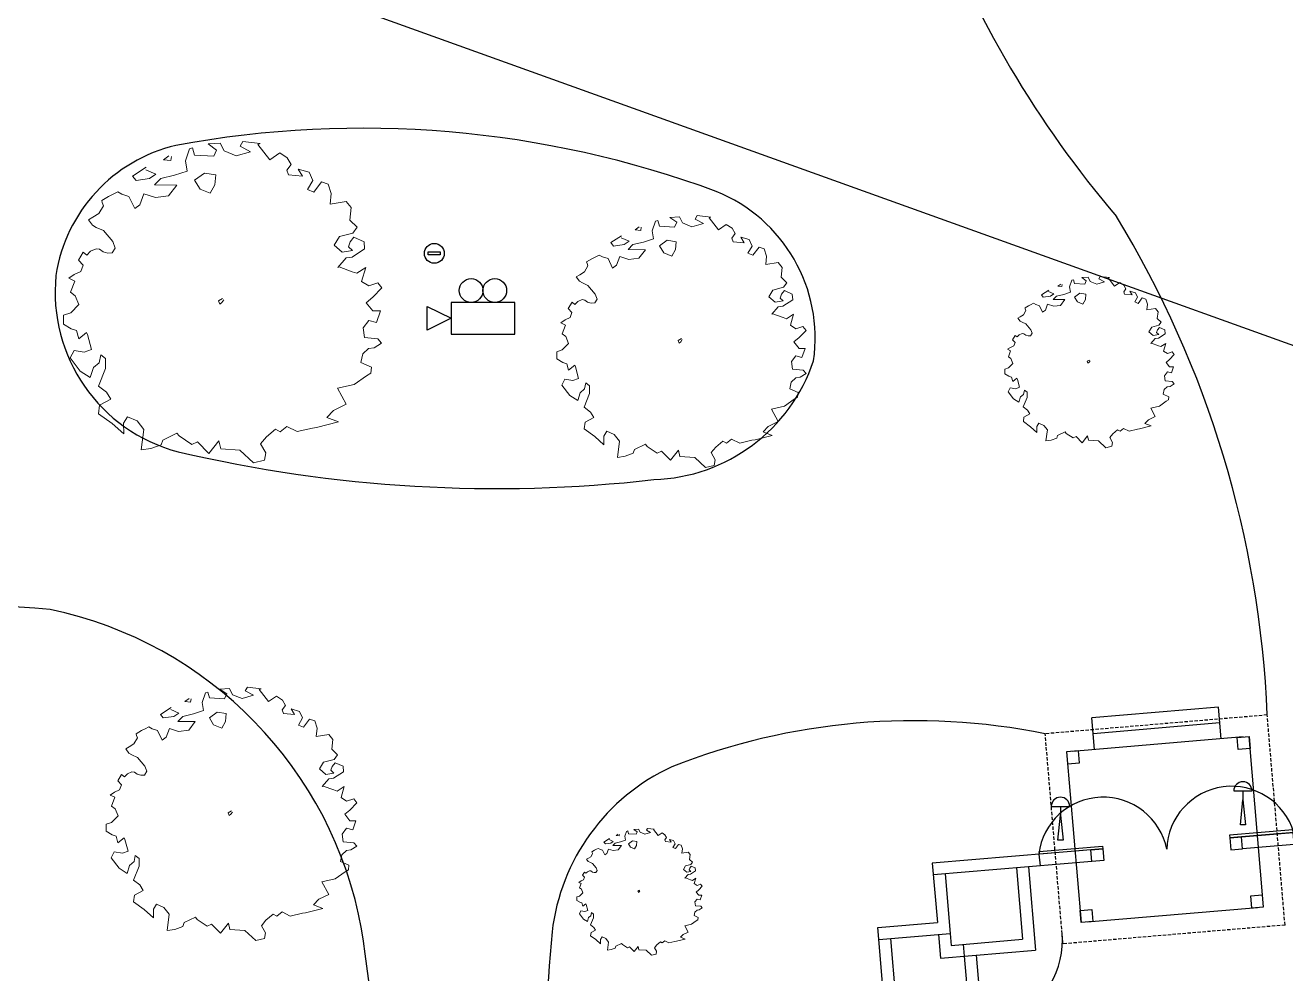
# Model space of a CAD drawing. Extents: x 2080 to 102394, y 2071 to 93424.
# Drawn here: x 80620 to 81570, y 77456 to 78172 of the extents above; entities that cross this region are included whole.
import ezdxf

# ---------------------------------------------------------------- set-up
doc = ezdxf.new("R2010")
doc.units = 0
doc.header["$LTSCALE"] = 20
doc.header["$MEASUREMENT"] = 0
doc.header["$PDMODE"] = 34
doc.header["$PDSIZE"] = 5
doc.linetypes.add('HIDDEN', pattern=[0.375, 0.25, -0.125])
for name, color, linetype, lineweight in [('camera', 11, 'Continuous', 13), ('Mango tree', 96, 'Continuous', 5), ('sappotta', 114, 'Continuous', 5)]:
    doc.layers.add(name, color=color, linetype=linetype, lineweight=lineweight)
for name, color, linetype in [('COLUMN', 31, 'Continuous'), ('DOOR', 1, 'Continuous'), ('ELEC', 11, 'Continuous'), ('furniture', 1, 'Continuous'), ('GRILLE', 9, 'Continuous'), ('road', 2, 'Continuous'), ('Roof lilne', 31, 'Continuous'), ('wall', 13, 'Continuous'), ('WINDOW', 4, 'Continuous'), ('window sill', 5, 'Continuous')]:
    doc.layers.add(name, color=color, linetype=linetype)
doc.layers.add('patta duplicate', color=230, linetype='Continuous', plot=False)

# ---------------------------------------------------------------- blocks, each defined once
blk = doc.blocks.new('NEEM')
at = {"layer": 'sappotta', "linetype": 'Continuous'}
for p, q in [((-0.2131, 1.0923), (-0.2421, 1.0068)), ((-0.1911, 1.0989), (-0.2131, 1.0923)), ((-0.177, 1.0484), (-0.1911, 1.0989)), ((0.0031, 1.1323), (-0.083, 1.1274)), ((-0.083, 1.1274), (-0.0227, 1.0834)), ((-0.0227, 1.0834), (-0.0431, 1.0394)), ((0.0298, 1.0769), (0.0031, 1.1323)), ((0.1144, 1.0427), (0.0298, 1.0769)), ((0.2162, 1.072), (0.1144, 1.0427)), ((0.1622, 1.1437), (0.1418, 1.1119)), ((0.1418, 1.1119), (0.2162, 1.072)), ((0.2828, 1.1298), (0.1622, 1.1437)), ((0.2671, 1.1233), (0.2828, 1.1298)), ((0.3509, 1.0158), (0.2671, 1.1233)), ((0.4207, 1.063), (0.3509, 1.0158)), ((0.4731, 1.0296), (0.4207, 1.063)), ((-0.3588, 1.0435), (-0.3956, 1.0158)), ((-0.3956, 1.0158), (-0.3455, 1.0109)), ((-0.3455, 1.0109), (-0.34, 1.0386)), ((-0.2421, 1.0068), (-0.2303, 0.9351)), ((-0.0431, 1.0394), (-0.177, 1.0484)), ((0.4716, 0.9417), (0.5006, 0.9816)), ((0.5006, 0.9816), (0.4731, 1.0296)), ((-0.517, 0.9628), (-0.6142, 0.9009)), ((-0.6142, 0.9009), (-0.5891, 0.87)), ((-0.5209, 0.9449), (-0.5209, 0.9449)), ((-0.4489, 0.9131), (-0.5209, 0.9449)), ((-0.4935, 0.8838), (-0.4489, 0.9131)), ((-0.3196, 0.9058), (-0.4152, 0.8838)), ((-0.2303, 0.9351), (-0.3196, 0.9058)), ((-0.1081, 0.9221), (-0.177, 0.8716)), ((-0.0274, 0.9083), (-0.1081, 0.9221)), ((-0.0345, 0.839), (-0.0274, 0.9083)), ((0.4825, 0.9083), (0.4716, 0.9417)), ((0.5813, 0.9001), (0.4825, 0.9083)), ((0.5515, 0.9498), (0.5813, 0.9001)), ((0.6267, 0.9278), (0.5515, 0.9498)), ((0.6541, 0.87), (0.6267, 0.9278)), ((-0.5891, 0.87), (-0.4935, 0.8838)), ((-0.4152, 0.8838), (-0.459, 0.839)), ((-0.459, 0.839), (-0.3032, 0.8374)), ((-0.3032, 0.8374), (-0.3611, 0.7616)), ((-0.177, 0.8716), (-0.1394, 0.8089)), ((-0.1394, 0.8089), (-0.0674, 0.7796)), ((-0.0674, 0.7796), (-0.0345, 0.839)), ((0.6157, 0.8064), (0.6541, 0.87)), ((0.6604, 0.7877), (0.6157, 0.8064)), ((0.7152, 0.8602), (0.6604, 0.7877)), ((0.7622, 0.8439), (0.7152, 0.8602)), ((0.7826, 0.7787), (0.7622, 0.8439)), ((-0.7826, 0.7567), (-0.8304, 0.7291)), ((-0.8304, 0.7291), (-0.8264, 0.7144)), ((-0.8264, 0.7144), (-0.8178, 0.6924)), ((-0.7489, 0.7739), (-0.7826, 0.7567)), ((-0.7168, 0.7893), (-0.7489, 0.7739)), ((-0.6886, 0.7722), (-0.7168, 0.7893)), ((-0.6384, 0.7576), (-0.6886, 0.7722)), ((-0.5985, 0.672), (-0.6384, 0.7576)), ((-0.5335, 0.7763), (-0.5617, 0.6989)), ((-0.452, 0.7502), (-0.5335, 0.7763)), ((-0.3611, 0.7616), (-0.452, 0.7502)), ((0.7755, 0.7038), (0.7826, 0.7787)), ((0.8883, 0.7225), (0.7755, 0.7038)), ((0.9236, 0.6785), (0.8883, 0.7225)), ((-0.8499, 0.6378), (-0.8922, 0.6126)), ((-0.8178, 0.6924), (-0.8499, 0.6378)), ((-0.5617, 0.6989), (-0.5985, 0.672)), ((0.9126, 0.5906), (0.9236, 0.6785)), ((-0.8922, 0.6126), (-0.9228, 0.5938)), ((-0.9228, 0.5938), (-0.8946, 0.5547)), ((-0.8946, 0.5547), (-0.868, 0.5401)), ((-0.868, 0.5401), (-0.8178, 0.5173)), ((0.9643, 0.5409), (0.9126, 0.5906)), ((0.9338, 0.5002), (0.9643, 0.5409)), ((-0.8178, 0.5173), (-0.752, 0.4399)), ((0.8037, 0.4146), (0.8398, 0.4749)), ((0.8398, 0.4749), (0.9338, 0.5002)), ((0.9424, 0.4708), (0.9165, 0.4374)), ((1.0137, 0.4391), (0.9424, 0.4708)), ((-0.9604, 0.3657), (-0.9941, 0.3095)), ((-0.9345, 0.3454), (-0.9604, 0.3657)), ((-0.9079, 0.3723), (-0.9345, 0.3454)), ((-0.8695, 0.3894), (-0.9079, 0.3723)), ((-0.846, 0.3861), (-0.8695, 0.3894)), ((-0.821, 0.3674), (-0.846, 0.3861)), ((-0.7881, 0.3592), (-0.821, 0.3674)), ((-0.7567, 0.3609), (-0.7881, 0.3592)), ((-0.7348, 0.3943), (-0.7567, 0.3609)), ((-0.752, 0.4399), (-0.7348, 0.3943)), ((0.8601, 0.3666), (0.8037, 0.4146)), ((0.933, 0.378), (0.8601, 0.3666)), ((0.9165, 0.4374), (0.904, 0.404)), ((0.904, 0.404), (0.933, 0.378)), ((0.9298, 0.3315), (1.0176, 0.3886)), ((1.0176, 0.3886), (1.0137, 0.4391)), ((-0.9941, 0.3095), (-0.9612, 0.2745)), ((-0.9612, 0.2745), (-0.9776, 0.2289)), ((0.8288, 0.259), (0.8875, 0.3258)), ((0.8875, 0.3258), (0.9298, 0.3315)), ((-1.0231, 0.2077), (-1.0622, 0.1825)), ((-1.0622, 0.1825), (-1.0199, 0.1621)), ((-0.9776, 0.2289), (-1.0231, 0.2077)), ((0.8382, 0.2623), (0.8288, 0.259)), ((0.9306, 0.2281), (0.8382, 0.2623)), ((0.962, 0.2175), (0.9306, 0.2281)), ((1.0254, 0.259), (0.962, 0.2175)), ((0.9964, 0.1597), (1.0254, 0.259)), ((-1.0199, 0.1621), (-1.0489, 0.0839)), ((1.0458, 0.1287), (0.9964, 0.1597)), ((1.1092, 0.1491), (1.0458, 0.1287)), ((1.074, 0.0489), (1.1374, 0.114)), ((1.1374, 0.114), (1.1092, 0.1491)), ((-1.0489, 0.0839), (-1.0168, 0.0595)), ((-1.0168, 0.0595), (-0.991, -0.0024)), ((0.0196, 0.0407), (-0.0094, 0.0244)), ((-0.0094, 0.0244), (0, 0)), ((0, 0), (0.0141, 0.0114)), ((0.0141, 0.0114), (0.0274, 0.031)), ((1.0286, 0.0106), (1.074, 0.0489)), ((1.074, -0.0472), (1.0286, 0.0106)), ((-1.0975, -0.0774), (-1.0983, -0.1401)), ((-1.0481, -0.0619), (-1.0975, -0.0774)), ((-0.991, -0.0024), (-1.0481, -0.0619)), ((1.1288, -0.0472), (1.074, -0.0472)), ((1.0998, -0.1287), (1.1288, -0.0472)), ((-1.0983, -0.1401), (-1.0442, -0.1727)), ((-1.0442, -0.1727), (-1.0066, -0.1849)), ((1.0074, -0.1662), (1.0458, -0.114)), ((1.016, -0.2338), (1.0074, -0.1662)), ((1.0458, -0.114), (1.0998, -0.1287)), ((-1.0066, -0.1849), (-0.9917, -0.2436)), ((-0.9917, -0.2436), (-0.9369, -0.1979)), ((-0.9369, -0.1979), (-0.9298, -0.2134)), ((-0.9298, -0.2134), (-0.9024, -0.3177)), ((1.11, -0.2427), (1.016, -0.2338)), ((1.1367, -0.2729), (1.11, -0.2427)), ((-1.0246, -0.325), (-1.0521, -0.378)), ((-0.9526, -0.3364), (-1.0246, -0.325)), ((-0.9024, -0.3177), (-0.9526, -0.3364)), ((0.9917, -0.4105), (1.0043, -0.3495)), ((1.0043, -0.3495), (1.045, -0.3112)), ((1.045, -0.3112), (1.0834, -0.3063)), ((1.0834, -0.3063), (1.1367, -0.2729)), ((-1.0521, -0.378), (-0.9816, -0.4708)), ((-0.8883, -0.4456), (-0.8484, -0.4114)), ((-0.8484, -0.4114), (-0.8374, -0.3552)), ((-0.8374, -0.3552), (-0.8029, -0.3828)), ((-0.8029, -0.3828), (-0.8029, -0.4521)), ((1.0662, -0.4431), (0.9917, -0.4105)), ((-0.9816, -0.4708), (-0.9103, -0.5156)), ((-0.9103, -0.5156), (-0.8883, -0.4456)), ((-0.8029, -0.4521), (-0.8531, -0.5759)), ((0.9432, -0.5653), (1.0317, -0.5026)), ((1.0317, -0.5026), (1.0615, -0.4839)), ((1.0615, -0.4839), (1.0662, -0.4431)), ((-0.8531, -0.5759), (-0.7967, -0.6191)), ((-0.7967, -0.6191), (-0.7661, -0.668)), ((0.8264, -0.5914), (0.9432, -0.5653)), ((0.8868, -0.7038), (0.8264, -0.5914)), ((-0.7661, -0.668), (-0.8445, -0.7103)), ((0.7975, -0.747), (0.8868, -0.7038)), ((-0.8445, -0.7103), (-0.8523, -0.7698)), ((-0.8523, -0.7698), (-0.7575, -0.8382)), ((-0.676, -0.8358), (-0.6486, -0.791)), ((-0.6486, -0.791), (-0.582, -0.8203)), ((0.7512, -0.7967), (0.7975, -0.747)), ((0.8343, -0.8276), (0.7512, -0.7967)), ((-0.7575, -0.8382), (-0.6753, -0.9123)), ((-0.6753, -0.9123), (-0.676, -0.8358)), ((-0.582, -0.8203), (-0.5343, -0.8806)), ((-0.5343, -0.8806), (-0.5538, -1.0247)), ((0.3267, -0.9319), (0.3909, -0.8789)), ((0.3909, -0.8789), (0.423, -0.8968)), ((0.423, -0.8968), (0.47, -0.8602)), ((0.47, -0.8602), (0.5429, -0.896)), ((0.5429, -0.896), (0.6518, -0.8708)), ((0.6518, -0.8708), (0.68, -0.8667)), ((0.68, -0.8667), (0.8343, -0.8276)), ((-0.4128, -0.9881), (-0.4011, -0.9547)), ((-0.4011, -0.9547), (-0.3016, -0.9074)), ((-0.3016, -0.9074), (-0.2859, -0.9262)), ((-0.2859, -0.9262), (-0.1966, -0.9856)), ((-0.1966, -0.9856), (-0.1575, -0.9685)), ((-0.1575, -0.9685), (-0.0783, -1.0492)), ((-0.0783, -1.0492), (-0.0063, -0.9604)), ((-0.0063, -0.9604), (0.0063, -1.0174)), ((0.2867, -0.9824), (0.3267, -0.9319)), ((-0.5538, -1.0247), (-0.4857, -1.015)), ((-0.4857, -1.015), (-0.4128, -0.9881)), ((0.0063, -1.0174), (0.1394, -1.0255)), ((0.1394, -1.0255), (0.2358, -1.1152)), ((0.3235, -1.0459), (0.2867, -0.9824)), ((0.3141, -1.0964), (0.3235, -1.0459)), ((0.2358, -1.1152), (0.3141, -1.0964))]:
    blk.add_line(p, q, dxfattribs=at)
blk = doc.blocks.new('BULB8_FT')
for p, q in [((3.56, 0), (-3.56, 0)), ((0, 0), (0, 3.46))]:
    blk.add_line(p, q)
blk.add_arc((0, 0), 3.56, 180, 0)
blk = doc.blocks.new('A$C1B5C7E3C')
at = {"layer": 'ELEC', "linetype": 'Continuous', "ltscale": 0.5}
blk.add_lwpolyline([(13.8, 37.7), (13.8, 37.7), (17.9, 0), (10, 0)], close=True, dxfattribs=at)
at = {"layer": 'ELEC', "xscale": 3.88799999999901, "yscale": 3.88799999999901, "zscale": 3.88799999999901, "rotation": 180}
blk.add_blockref('BULB8_FT', (13.8, 51.1), dxfattribs=at)
blk = doc.blocks.new('A$C16A84746')
at = {"layer": 'ELEC'}
blk.add_lwpolyline([(14.9, 44.1), (61.5, 44.1), (61.5, 32.9), (14.9, 32.9)], close=True, dxfattribs=at)
blk.add_circle((38.5, 38.5), 38.5, dxfattribs=at)
blk = doc.blocks.new('DR1H902')
at = {"color": 0}
for p, q in [((-0.5, 0), (-0.5, 1)), ((-0.5, 1), (-0.45, 1)), ((-0.45, 0), (-0.45, 1)), ((-0.5, 0), (-0.45, 0))]:
    blk.add_line(p, q, dxfattribs=at)
blk.add_arc((-0.5, 0), 1, 0, 91.707, dxfattribs=at)
blk = doc.blocks.new('A$C3B4262AC')
at = {"layer": 'DOOR'}
for p, q in [((0, 4), (0, 0)), ((2.5, 4), (0, 4)), ((0, 0), (3, 0)), ((2.5, 2.25), (2.5, 4)), ((3, 2.25), (2.5, 2.25)), ((3, 0), (3, 2.25))]:
    blk.add_line(p, q, dxfattribs=at)
blk = doc.blocks.new('A$C1F9E242A')
blk.add_blockref('A$C3B4262AC', (0, 0))
at = {"xscale": -1}
blk.add_blockref('A$C3B4262AC', (36, 0), dxfattribs=at)
at = {"layer": 'DOOR', "xscale": -31, "yscale": 31, "zscale": 68.88888888888889}
blk.add_blockref('DR1H902', (18, 2.25), dxfattribs=at)
blk = doc.blocks.new('*U141')
blk.add_blockref('A$C1F9E242A', (-35.98, 2))
blk = doc.blocks.new('A$C417A56BD')
at = {"layer": 'COLUMN', "linetype": 'Continuous', "ltscale": 0.5}
for points in [[(-29.53, -6.63, 1), (-20.53, -6.63, 1)], [(-295.58, -29.16, 1), (-286.58, -29.16, 1)], [(-3.32, -209.91, 1), (-12.32, -209.91, 1)], [(-269.37, -232.43, 1), (-278.37, -232.43, 1)]]:
    blk.add_hatch(color=8, dxfattribs=at).paths.add_polyline_path(points)
at = {"linetype": 'Continuous', "ltscale": 0.5}
for p, q in [((-441.82, 61.95), (-537.48, 53.86)), ((-439.8, 38.04), (-441.82, 61.95)), ((-535.45, 29.94), (-537.48, 53.86)), ((-440.81, 50), (-536.47, 41.9)), ((-423.33, 39.43), (-551.87, 28.55)), ((-407.99, -88.73), (-418.87, 39.81)), ((-556.38, 28.17), (-545.5, -100.37)), ((-2.96, -214.01), (-20.93, -1.77)), ((6.77, -222.22), (-11.96, -1.01)), ((-176.37, -14.93), (-140.5, -11.89)), ((-81.95, -15.97), (-20.17, -10.74)), ((-286.18, -247.02), (-304.91, -25.81)), ((-277.98, -237.29), (-295.94, -25.05)), ((-594.11, -59.32), (-589.56, -113.13)), ((-585.15, -58.56), (-579.83, -121.34)), ((-540.99, -99.99), (-412.45, -89.11)), ((-653.09, -109.48), (-651.58, -127.41)), ((-644.13, -108.72), (-643.37, -117.69)), ((-643.37, -117.69), (-589.56, -113.13)), ((-651.58, -127.41), (-579.83, -121.34)), ((-634.4, -116.93), (-633.64, -125.89)), ((-633.64, -125.89), (-630.6, -161.77)), ((-624.67, -125.14), (-620.88, -169.97)), ((-694.14, -158.11), (-692.62, -176.05)), ((-685.17, -157.35), (-684.41, -166.32)), ((-692.62, -176.05), (-620.88, -169.97)), ((-684.41, -166.32), (-630.6, -161.77)), ((-675.44, -165.56), (-674.68, -174.53)), ((-674.68, -174.53), (-671.65, -210.4)), ((-665.72, -173.77), (-661.92, -218.61)), ((-619.37, -187.74), (-608.05, -321.53)), ((-630.53, -198.24), (-618.99, -334.5)), ((-735.18, -206.75), (-733.66, -224.68)), ((-726.21, -205.99), (-725.45, -214.96)), ((-725.45, -214.96), (-671.65, -210.4)), ((-716.49, -214.2), (-715.73, -223.16)), ((-277.98, -237.29), (-2.96, -214.01)), ((-733.66, -224.68), (-661.92, -218.61)), ((-712.69, -259.04), (-715.73, -223.16)), ((-702.96, -267.25), (-706.76, -222.41)), ((-286.18, -247.02), (6.77, -222.22)), ((-776.6, -250.9), (-903.19, -261.61)), ((-788.56, -251.91), (-769.33, -479.1)), ((-776.23, -255.38), (-774.71, -273.32)), ((-767.26, -254.62), (-766.5, -263.59)), ((-766.5, -263.59), (-712.69, -259.04)), ((-757.53, -262.83), (-756.77, -271.8)), ((-774.71, -273.32), (-702.96, -267.25)), ((-756.77, -271.8), (-741.32, -454.38)), ((-744.81, -270.79), (-730.37, -441.41)), ((-714.92, -268.26), (-703.01, -408.98)), ((-785.53, -287.78), (-900.15, -297.49)), ((-608.05, -321.53), (-394.44, -303.45)), ((-394.44, -303.45), (-383.36, -434.38)), ((-618.99, -334.5), (-405.39, -316.42)), ((-405.39, -316.42), (-394.3, -447.35)), ((-504.09, -392.15), (-703.01, -408.98)), ((-500.69, -432.27), (-504.09, -392.15)), ((-11.61, -414.96), (-883.96, -488.8)), ((-122.81, -412.33), (-383.36, -434.38)), ((-396.33, -423.44), (-500.69, -432.27)), ((-571.9, -427.99), (-730.37, -441.41)), ((-570.02, -450.18), (-571.9, -427.99)), ((-395.31, -435.4), (-570.02, -450.18)), ((-582.85, -440.96), (-741.32, -454.38)), ((-580.97, -463.15), (-582.85, -440.96))]:
    blk.add_line(p, q, dxfattribs=at)
at = {"linetype": 'HIDDEN', "ltscale": 0.5}
for p, q in [((-133.55, 12.78), (-187.36, 8.23)), ((-131.53, -11.13), (-133.55, 12.78)), ((-185.34, -15.69), (-187.36, 8.23))]:
    blk.add_line(p, q, dxfattribs=at)
at = {"linetype": 'Continuous', "ltscale": 0.5}
for points in [[(-427.84, 39.05), (-418.87, 39.81), (-418.11, 30.84), (-427.08, 30.08)], [(-547.41, 28.93), (-556.38, 28.17), (-555.62, 19.2), (-546.65, 19.96)], [(-416.96, -89.49), (-407.99, -88.73), (-408.75, -79.76), (-417.72, -80.52)], [(-536.53, -99.61), (-545.5, -100.37), (-546.26, -91.4), (-537.29, -90.64)], [(-684.6, -314.76), (-660.69, -312.74), (-664.74, -264.91), (-688.65, -266.93)], [(-679.05, -380.32), (-655.14, -378.29), (-659.19, -330.46), (-683.1, -332.49)]]:
    blk.add_lwpolyline(points, close=True, dxfattribs=at)
at = {"color": 4, "linetype": 'Continuous', "ltscale": 0.5}
blk.add_lwpolyline([(-475.29, -396.03), (-427.46, -391.98), (-431.51, -344.16), (-479.34, -348.2)], close=True, dxfattribs=at)
at = {"linetype": 'Continuous', "ltscale": 0.5}
blk.add_circle((-788.56, -251.91), 1.75, dxfattribs=at)
for centre, radius, start, end in [((-625.32, -113.96), 65.71, 294.33756, 5.14814), ((-491.64, -358.7), 213.4, 119.96886, 128.95506), ((-560.32, -253.73), 89.48, 137.04349, 158.13253), ((-686.22, -195.96), 49.33, 274.83848, 330.31072), ((-682.18, -262.84), 17.72, 89.59533, 146.30059), ((-705.34, -249), 9.32, 279.94887, 334.55029)]:
    blk.add_arc(centre, radius, start, end, dxfattribs=at)
blk.add_point((-788.56, -251.91), dxfattribs=at)
at = {"layer": 'COLUMN', "linetype": 'Continuous', "ltscale": 0.5}
for points in [[(-432.69, -45.66), (-423.72, -44.9), (-424.48, -35.93), (-433.45, -36.69)], [(-528.35, -53.76), (-537.32, -54.52), (-538.08, -45.55), (-529.11, -44.79)]]:
    blk.add_lwpolyline(points, close=True, dxfattribs=at)
for centre in [(-25.03, -6.63), (-291.08, -29.16), (-7.82, -209.91), (-273.87, -232.43)]:
    blk.add_circle(centre, 4.5, dxfattribs=at)
at = {"layer": 'DOOR'}
for points in [[(-106.75, -150.54), (-104.89, -150.38), (-102.87, -174.3), (-104.73, -174.46)], [(-103.56, -150.27), (-101.7, -150.11), (-99.68, -174.03), (-101.54, -174.19)], [(-98.71, -149.86), (-101.7, -150.11), (-101.36, -154.1), (-98.37, -153.85)], [(-194.37, -157.96), (-191.38, -157.7), (-191.04, -161.69), (-194.03, -161.94)], [(-189.52, -157.55), (-191.38, -157.7), (-189.36, -181.62), (-187.49, -181.46)], [(-186.33, -157.28), (-188.19, -157.43), (-186.17, -181.35), (-184.3, -181.19)]]:
    blk.add_lwpolyline(points, close=True, dxfattribs=at)
at = {"layer": 'furniture', "linetype": 'Continuous', "ltscale": 0.5}
for p, q in [((-175.61, -23.9), (-173.59, -47.81)), ((-139.74, -20.86), (-137.71, -44.78)), ((-89.89, -40.73), (-137.71, -44.78)), ((-173.59, -47.81), (-221.41, -51.86)), ((-214.33, -135.56), (-82.8, -124.43)), ((-158.5, -154.92), (-160.52, -131.01)), ((-134.58, -152.9), (-136.61, -128.98)), ((-98.71, -149.86), (-100.74, -125.95)), ((-194.37, -157.96), (-196.39, -134.04)), ((-194.68, -157.98), (-98.71, -149.86))]:
    blk.add_line(p, q, dxfattribs=at)
at = {"layer": 'furniture'}
for centre in [(-115.31, -116.63), (-179.95, -122.1)]:
    blk.add_circle(centre, 7.5, dxfattribs=at)
at = {"layer": 'GRILLE', "linetype": 'Continuous', "ltscale": 0.5}
for points in [[(-433.45, -36.69), (-385.64, -32.64), (-385.81, -30.65), (-433.62, -34.7), (-433.45, -36.69)], [(-529.11, -44.79), (-576.92, -48.84), (-577.09, -46.84), (-529.28, -42.8), (-529.11, -44.79)]]:
    blk.add_lwpolyline(points, dxfattribs=at)
for centre, start, end in [((-432.02, -46.64), 16.68268, 178.33719), ((-528.84, -54.84), 11.33977, 172.99428)]:
    blk.add_arc(centre, 48.9, start, end, dxfattribs=at)
at = {"layer": 'Roof lilne', "linetype": 'HIDDEN', "ltscale": 0.5}
for p, q in [((-405.17, 56.02), (-572.57, 41.85)), ((-391.76, -102.41), (-405.17, 56.02)), ((-559.16, -116.58), (-572.57, 41.85)), ((-72.76, 5.88), (-246.14, -8.79)), ((-218.11, -166.35), (-72.76, 5.88)), ((-82.7, -7), (0, 0)), ((-58.08, -167.5), (-72.76, 5.88)), ((19.74, -233.17), (0, 0)), ((-246.14, -8.79), (-231.46, -182.17)), ((-73.9, -154.15), (-246.14, -8.79)), ((-234.16, -19.82), (-316.87, -26.82)), ((-297.13, -259.99), (-316.87, -26.82)), ((-391.76, -102.41), (-559.16, -116.58)), ((19.74, -233.17), (-73.9, -154.15)), ((-297.13, -259.99), (-218.11, -166.35)), ((-231.46, -182.17), (-58.08, -167.5)), ((-297.13, -259.99), (19.74, -233.17))]:
    blk.add_line(p, q, dxfattribs=at)
at = {"layer": 'wall', "linetype": 'Continuous', "ltscale": 0.5}
for p, q in [((-101.64, -8.6), (-140.5, -11.89)), ((-82.79, -6), (-101.72, -7.61)), ((-100.88, -17.57), (-101.72, -7.61)), ((-81.19, -24.94), (-82.79, -6)), ((-215.31, -17.22), (-234.25, -18.83)), ((-234.25, -18.83), (-232.64, -37.76)), ((-214.47, -27.19), (-215.31, -17.22)), ((-176.37, -14.93), (-215.23, -18.22)), ((-175.61, -23.9), (-176.37, -14.93)), ((-139.74, -20.86), (-140.5, -11.89)), ((-100.88, -17.57), (-139.74, -20.86)), ((-91.91, -16.81), (-100.88, -17.57)), ((-91.13, -26.04), (-91.91, -16.81)), ((-234.16, -19.82), (-424.48, -35.93)), ((-175.61, -23.9), (-223.44, -27.95)), ((-223.44, -27.95), (-220.8, -59.08)), ((-91.15, -25.78), (-81.19, -24.94)), ((-89.27, -47.95), (-91.13, -26.04)), ((-80.31, -47.19), (-82.18, -25.02)), ((-233.4, -28.79), (-423.72, -44.9)), ((-384.86, -41.61), (-385.62, -32.64)), ((-222.68, -36.91), (-232.64, -37.76)), ((-231.65, -37.67), (-229.77, -59.84)), ((-222.93, -33.92), (-222.68, -36.91)), ((-538.08, -45.55), (-657.65, -55.67)), ((-89.27, -47.95), (-80.31, -47.19)), ((-657.65, -55.67), (-653.85, -100.51)), ((-537.32, -54.52), (-656.89, -64.64)), ((-576.22, -57.81), (-576.98, -48.84)), ((-647.92, -63.88), (-644.13, -108.72)), ((-220.8, -59.08), (-229.77, -59.84)), ((-698.69, -104.3), (-653.85, -100.51)), ((-694.9, -149.14), (-698.69, -104.3)), ((-697.93, -113.27), (-644.13, -108.72)), ((-685.17, -157.35), (-688.97, -112.51)), ((-83.41, -117.2), (-74.44, -116.44)), ((-81.53, -139.37), (-83.41, -117.2)), ((-72.57, -138.61), (-74.44, -116.44)), ((-214.94, -128.34), (-223.91, -129.1)), ((-223.91, -129.1), (-222.03, -151.27)), ((-214.94, -128.34), (-213.06, -150.51)), ((-81.53, -139.37), (-71.57, -138.53)), ((-80.78, -148.34), (-81.53, -139.37)), ((-69.97, -157.46), (-71.57, -138.53)), ((-739.74, -152.94), (-694.9, -149.14)), ((-213.06, -150.51), (-223.03, -151.35)), ((-223.03, -151.35), (-221.43, -170.28)), ((-213.06, -150.51), (-212.31, -159.48)), ((-98.71, -149.86), (-89.74, -149.1)), ((-98.71, -149.86), (-97.95, -158.83)), ((-89.74, -149.1), (-80.78, -148.34)), ((-89.74, -149.1), (-88.9, -159.07)), ((-735.94, -197.78), (-739.74, -152.94)), ((-738.98, -161.91), (-685.17, -157.35)), ((-726.21, -205.99), (-730.01, -161.15)), ((-212.31, -159.48), (-203.34, -158.72)), ((-203.34, -158.72), (-194.68, -157.98)), ((-203.34, -158.72), (-202.49, -168.68)), ((-194.37, -157.96), (-193.61, -166.93)), ((-97.95, -158.83), (-88.98, -158.07)), ((-88.9, -159.07), (-69.97, -157.46)), ((-221.43, -170.28), (-202.49, -168.68)), ((-202.58, -167.68), (-193.61, -166.93)), ((-780.78, -201.57), (-735.94, -197.78)), ((-776.23, -255.38), (-780.78, -201.57)), ((-780.02, -210.54), (-726.21, -205.99)), ((-767.26, -254.62), (-771.05, -209.78)), ((-776.23, -255.38), (-767.26, -254.62))]:
    blk.add_line(p, q, dxfattribs=at)
at = {"layer": 'WINDOW', "linetype": 'Continuous', "ltscale": 0.5}
for p, q in [((-83.79, -47.49), (-77.93, -116.74)), ((-85.79, -47.66), (-79.92, -116.91)), ((-226.28, -59.55), (-220.42, -128.8)), ((-224.29, -59.38), (-218.43, -128.63))]:
    blk.add_line(p, q, dxfattribs=at)
at = {"layer": 'window sill', "linetype": 'Continuous', "ltscale": 0.5}
for p, q in [((-80.31, -47.19), (-74.44, -116.44)), ((-89.27, -47.95), (-83.41, -117.2)), ((-229.77, -59.84), (-223.91, -129.1)), ((-220.8, -59.08), (-214.94, -128.34))]:
    blk.add_line(p, q, dxfattribs=at)
at = {"layer": 'DOOR', "xscale": -1, "rotation": 184.8384769621606}
blk.add_blockref('*U141', (-140.68, -9.9), dxfattribs=at)
blk = doc.blocks.new('A$C22A82026')
at = {"layer": 'ELEC', "ltscale": 0.5}
blk.add_lwpolyline([(-10.21, 5.71), (-10.21, -6.29), (13.79, -6.29), (13.79, 5.71)], close=True, dxfattribs=at)
blk.add_lwpolyline([(-10.21, -0.29), (-19.21, -4.79), (-19.21, 4.21), (-10.21, -0.29)], dxfattribs=at)
blk = doc.blocks.new('A$C265A360F')
at = {"layer": 'ELEC', "ltscale": 0.5}
for centre in [(33.06, 20.94), (50.94, 20.94)]:
    blk.add_circle(centre, 8.94, dxfattribs=at)
at = {"layer": 'ELEC', "ltscale": 0.5, "xscale": 2, "yscale": 2, "zscale": 2}
blk.add_blockref('A$C22A82026', (38.42, 0.59), dxfattribs=at)

msp = doc.modelspace()

# ---------------------------------------------------------------- linework, layer by layer
at = {"layer": 'patta duplicate', "ltscale": 0.5}
msp.add_lwpolyline([(88450.657, 84067.151), (84127.797, 82684.315), (83540.963, 80377.169), (84337.551, 80292.694), (84338.201, 79890.512), (77189.571, 82827.244), (75365.053, 80162.878), (84737.949, 76793.335), (86791.228, 77204.942), (89065.024, 78174.595), (89006.283, 79510.343), (88948.024, 81170.116), (88450.657, 84067.151)], dxfattribs=at)
at = {"layer": 'road', "linetype": 'Continuous', "ltscale": 0.5}
for centre, radius, start, end in [((82063.218, 78554.611), 814.541, 200.973567, 220.343831), ((80771.978, 77619.381), 784.766, 2.335001, 31.318542), ((80588.851, 77234.267), 499.102, 84.289595, 126.688938), ((80577.02, 77436.091), 301.146, 10.308607, 78.217714), ((81290.038, 77148.78), 498.268, 78.580413, 111.519348), ((81173.007, 77469.606), 157.124, 114.733746, 173.327523), ((79420.286, 77266.509), 1470.104, 2.872744, 8.743512), ((83163.149, 77295.306), 2154.823, 174.873167, 178.535288)]:
    msp.add_arc(centre, radius, start, end, dxfattribs=at)
at = {"layer": 'road', "ltscale": 0.5}
for centre, radius, start, end in [((80874.185, 77325.385), 768.474, 69.704906, 100.558503), ((80760.517, 77965.044), 118.943, 103.193057, 171.404919), ((81096.015, 77935.553), 119.297, 351.766305, 67.984499), ((80766.577, 77970.072), 124.323, 174.1149, 255.257191), ((81089.378, 77960.318), 131.539, 271.906622, 341.448429), ((80974.96, 78875.469), 1053.337, 256.828483, 276.475557)]:
    msp.add_arc(centre, radius, start, end, dxfattribs=at)

# ---------------------------------------------------------------- block references
at = {"ltscale": 0.5}
msp.add_blockref('A$C417A56BD', (81961.262, 77595.33), dxfattribs=at)
at = {"layer": 'camera', "ltscale": 0.5}
msp.add_blockref('A$C265A360F', (80922.811, 77950.52), dxfattribs=at)
at = {"layer": 'ELEC', "linetype": 'Continuous', "ltscale": 0.5}
for name, p, xscale, yscale, zscale in [('A$C16A84746', (80920.667, 77991.996), 0.1943999999930384, 0.1943999999930384, 0.1944), ('A$C1B5C7E3C', (81530.836, 77568.492), 0.5, 0.5, 0.5), ('A$C1B5C7E3C', (81393.328, 77556.852), 0.5, 0.5, 0.5)]:
    msp.add_blockref(name, p, dxfattribs=dict(at, xscale=xscale, yscale=yscale, zscale=zscale))
at = {"layer": 'Mango tree', "linetype": 'Continuous'}
for p, xscale, yscale, zscale in [((80766.457, 77961.15), 107.2883329494362, 107.2883329495526, 107.2883329488212), ((81112.791, 77931.819), 84.10892961843638, 84.10892961852369, 84.10892961795632), ((81420.976, 77916.681), 57.19312559596437, 57.19312559602258, 57.19312559564407), ((80773.563, 77575.555), 84.59666708958684, 84.59666708968871, 84.59666708911223), ((81082.035, 77517.403), 42.29833354479342, 42.29833354483708, 42.29833354455612)]:
    msp.add_blockref('NEEM', p, dxfattribs=dict(at, xscale=xscale, yscale=yscale, zscale=zscale))

doc.saveas('drawing.dxf')
